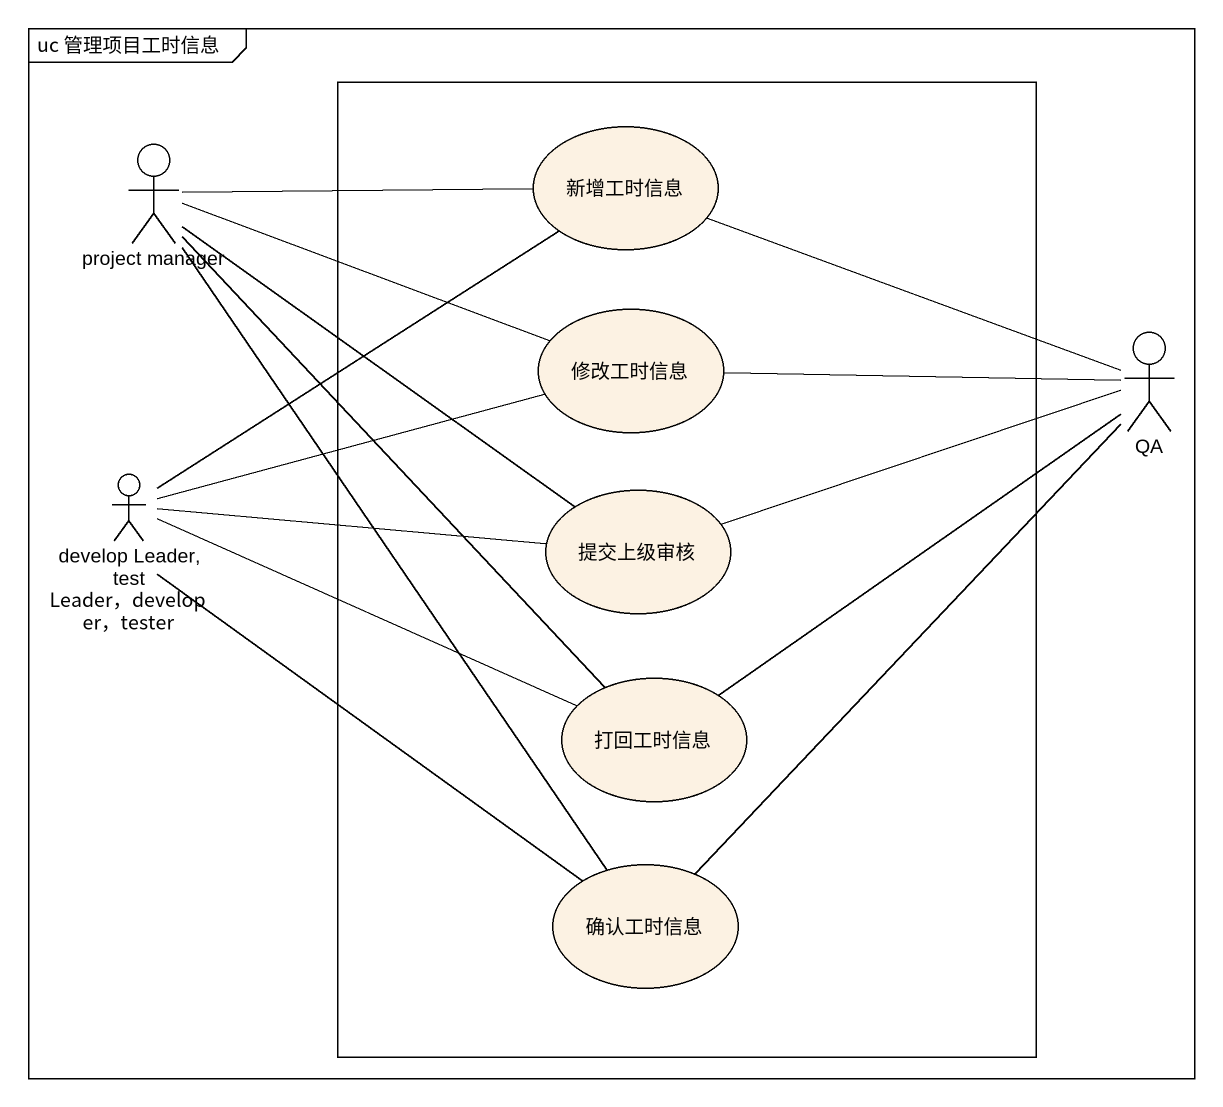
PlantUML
@startuml
mainframe uc 管理项目工时信息
actor "project manager" as project_manager
rectangle " " as rectangle1 {
  usecase 新增工时信息
  usecase 修改工时信息
  usecase 提交上级审核
  usecase 打回工时信息
  usecase 确认工时信息
}
actor QA
actor "develop Leader, test Leader，developer，tester" as develop_Leader_test_Leader
新增工时信息 -left- project_manager
新增工时信息 -right- QA
新增工时信息 -- develop_Leader_test_Leader
修改工时信息 -left- project_manager
修改工时信息 -right- QA
修改工时信息 -left- develop_Leader_test_Leader
提交上级审核 -up- project_manager
提交上级审核 -right- QA
提交上级审核 -left- develop_Leader_test_Leader
打回工时信息 -up- project_manager
打回工时信息 -up- QA
打回工时信息 -left- develop_Leader_test_Leader
确认工时信息 -up- project_manager
确认工时信息 -up- QA
确认工时信息 -up- develop_Leader_test_Leader
@enduml
